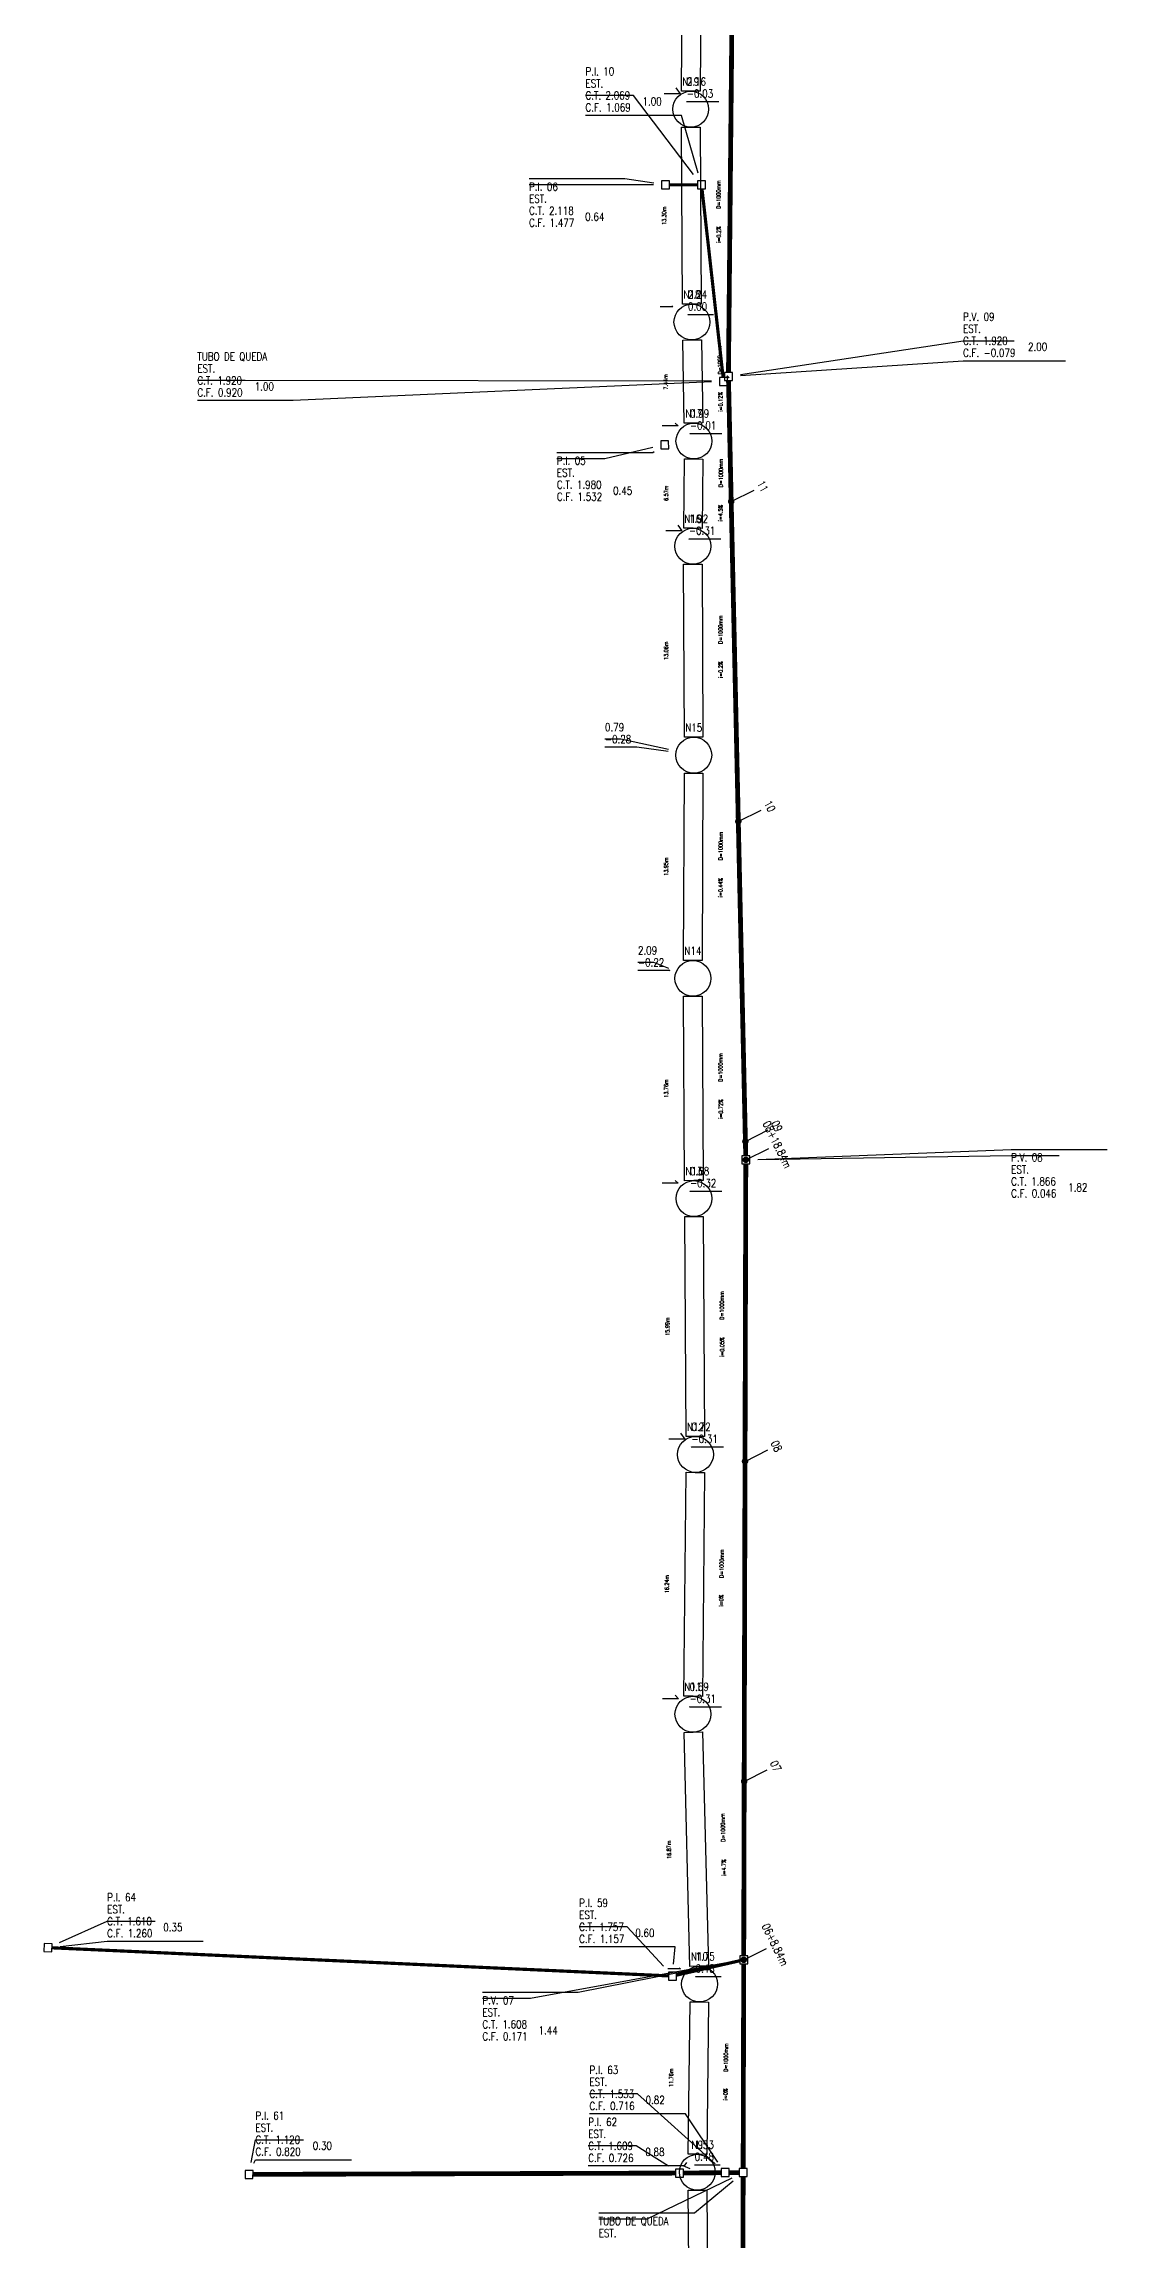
# Model space of a CAD drawing. Extents: x -160 to 364724, y -100 to 7353297.
# Drawn here: x 363985.9 to 364052.3, y 7351852.2 to 7351989.4 of the extents above; entities that cross this region are included whole.
import ezdxf
from ezdxf.enums import TextEntityAlignment as Align

# ---------------------------------------------------------------- set-up
doc = ezdxf.new("R2010")
doc.units = 0
doc.header["$LTSCALE"] = 5
for name, color, linetype in [('PONTOS-AGUA_U', 7, 'Continuous'), ('PONTOS-CAIXAS', 7, 'Continuous'), ('PONTOS-CAIXAS_U', 1, 'Continuous'), ('PS_IND_COMPRIMENTO', 7, 'Continuous'), ('PS_IND_DIAMETRO', 7, 'Continuous'), ('PS_IND_INCLINACAO', 7, 'Continuous'), ('PS_PONTOS_IDENTIFICACAO_LIN', 7, 'Continuous'), ('PS_PONTOS_IDENTIFICACAO_TXT', 7, 'Continuous'), ('T-MARGEM', 7, 'Continuous'), ('TUBO_DE_CONCRETO', 2, 'Continuous'), ('TUBO_PVC', 1, 'Continuous')]:
    doc.layers.add(name, color=color, linetype=linetype)
doc.styles.add('ROMANS', font='ROMANS.shx', dxfattribs={"height": 2})

# ---------------------------------------------------------------- blocks, each defined once
blk = doc.blocks.new('*U682', base_point=(550.698, 290.358))
blk.add_circle((550.698, 290.358), 0.14)
blk = doc.blocks.new('*U681', base_point=(550.698, 290.358))
blk.add_circle((550.698, 290.358), 0.14)
blk = doc.blocks.new('*U680', base_point=(550.698, 290.358))
blk.add_circle((550.698, 290.358), 0.14)
blk = doc.blocks.new('*U679', base_point=(550.698, 290.358))
blk.add_circle((550.698, 290.358), 0.14)
blk = doc.blocks.new('*U670', base_point=(359268.74, 7352488.53))
at = {"linetype": 'Continuous'}
blk.add_lwpolyline([(359268.49, 7352488.28), (359268.99, 7352488.28), (359268.99, 7352488.78), (359268.49, 7352488.78)], close=True, dxfattribs=at)
blk = doc.blocks.new('*U668', base_point=(359268.6, 7352473.35))
at = {"linetype": 'Continuous'}
blk.add_lwpolyline([(359268.35, 7352473.1), (359268.85, 7352473.1), (359268.85, 7352473.6), (359268.35, 7352473.6)], close=True, dxfattribs=at)
blk = doc.blocks.new('*U431', base_point=(359223.19, 7352454.85))
at = {"linetype": 'Continuous'}
blk.add_lwpolyline([(359222.94, 7352454.6), (359223.44, 7352454.6), (359223.44, 7352455.1), (359222.94, 7352455.1)], close=True, dxfattribs=at)
blk = doc.blocks.new('*U430', base_point=(359266.45, 7352472.46))
at = {"linetype": 'Continuous'}
blk.add_lwpolyline([(359266.2, 7352472.21), (359266.7, 7352472.21), (359266.7, 7352472.71), (359266.2, 7352472.71)], close=True, dxfattribs=at)
blk = doc.blocks.new('*U429', base_point=(359265.61, 7352475.52))
at = {"linetype": 'Continuous'}
blk.add_lwpolyline([(359265.36, 7352475.27), (359265.86, 7352475.27), (359265.86, 7352475.77), (359265.36, 7352475.77)], close=True, dxfattribs=at)
blk = doc.blocks.new('*U428', base_point=(359236.67, 7352460.66))
at = {"linetype": 'Continuous'}
blk.add_lwpolyline([(359236.42, 7352460.41), (359236.92, 7352460.41), (359236.92, 7352460.91), (359236.42, 7352460.91)], close=True, dxfattribs=at)
blk = doc.blocks.new('*U229', base_point=(359269.41, 7352485.89))
at = {"linetype": 'Continuous'}
blk.add_lwpolyline([(359269.16, 7352485.64), (359269.66, 7352485.64), (359269.66, 7352486.14), (359269.16, 7352486.14)], close=True, dxfattribs=at)
blk = doc.blocks.new('*U689', base_point=(550.698, 290.358))
blk.add_circle((550.698, 290.358), 0.14)
blk = doc.blocks.new('*U688', base_point=(550.698, 290.358))
blk.add_circle((550.698, 290.358), 0.14)
blk = doc.blocks.new('*U687', base_point=(550.698, 290.358))
blk.add_circle((550.698, 290.358), 0.14)
blk = doc.blocks.new('*U686', base_point=(550.698, 290.358))
blk.add_circle((550.698, 290.358), 0.14)
blk = doc.blocks.new('*U685', base_point=(550.698, 290.358))
blk.add_circle((550.698, 290.358), 0.14)
blk = doc.blocks.new('*U684', base_point=(550.698, 290.358))
blk.add_circle((550.698, 290.358), 0.14)
blk = doc.blocks.new('*U683', base_point=(550.698, 290.358))
blk.add_circle((550.698, 290.358), 0.14)
blk = doc.blocks.new('*U317', base_point=(359269.99, 7352588.04))
at = {"linetype": 'Continuous'}
blk.add_lwpolyline([(359269.74, 7352587.79), (359270.24, 7352587.79), (359270.24, 7352588.29), (359269.74, 7352588.29)], close=True, dxfattribs=at)
blk = doc.blocks.new('*U316', base_point=(359265.52, 7352597.68))
at = {"linetype": 'Continuous'}
blk.add_lwpolyline([(359265.27, 7352597.43), (359265.77, 7352597.43), (359265.77, 7352597.93), (359265.27, 7352597.93)], close=True, dxfattribs=at)
blk = doc.blocks.new('*U254', base_point=(359257.41, 7352593))
at = {"linetype": 'Continuous'}
blk.add_lwpolyline([(359257.16, 7352592.75), (359257.66, 7352592.75), (359257.66, 7352593.25), (359257.16, 7352593.25)], close=True, dxfattribs=at)
blk = doc.blocks.new('*U253', base_point=(359261.73, 7352576.96))
at = {"linetype": 'Continuous'}
blk.add_lwpolyline([(359261.48, 7352576.71), (359261.98, 7352576.71), (359261.98, 7352577.21), (359261.48, 7352577.21)], close=True, dxfattribs=at)
blk = doc.blocks.new('*U234', base_point=(359269.88, 7352588.01))
at = {"linetype": 'Continuous'}
blk.add_lwpolyline([(359269.63, 7352587.76), (359270.13, 7352587.76), (359270.13, 7352588.26), (359269.63, 7352588.26)], close=True, dxfattribs=at)
blk = doc.blocks.new('*U230', base_point=(359264.35, 7352528.9))
at = {"linetype": 'Continuous'}
blk.add_lwpolyline([(359264.1, 7352528.65), (359264.6, 7352528.65), (359264.6, 7352529.15), (359264.1, 7352529.15)], close=True, dxfattribs=at)
blk = doc.blocks.new('*U272')
at = {"layer": 'T-MARGEM'}
blk.add_line((0, 0), (0, 0.2), dxfattribs=at)
at = {"layer": 'T-MARGEM', "const_width": 0.025, "flags": 128}
blk.add_lwpolyline([(-0.013, 0, 1), (0.013, 0, 1)], format="xyb", close=True, dxfattribs=at)
blk = doc.blocks.new('*U271')
at = {"layer": 'T-MARGEM'}
blk.add_line((0, 0), (0, 0.2), dxfattribs=at)
at = {"layer": 'T-MARGEM', "const_width": 0.025, "flags": 128}
blk.add_lwpolyline([(-0.013, 0, 1), (0.013, 0, 1)], format="xyb", close=True, dxfattribs=at)
blk = doc.blocks.new('*U270')
at = {"layer": 'T-MARGEM'}
blk.add_line((0, 0), (0, 0.2), dxfattribs=at)
at = {"layer": 'T-MARGEM', "const_width": 0.025, "flags": 128}
blk.add_lwpolyline([(-0.013, 0, 1), (0.013, 0, 1)], format="xyb", close=True, dxfattribs=at)
blk = doc.blocks.new('*U269')
at = {"layer": 'T-MARGEM'}
blk.add_line((0, 0), (0, 0.2), dxfattribs=at)
at = {"layer": 'T-MARGEM', "const_width": 0.025, "flags": 128}
blk.add_lwpolyline([(-0.013, 0, 1), (0.013, 0, 1)], format="xyb", close=True, dxfattribs=at)
blk = doc.blocks.new('*U268')
at = {"layer": 'T-MARGEM'}
blk.add_line((0, 0), (0, 0.2), dxfattribs=at)
at = {"layer": 'T-MARGEM', "const_width": 0.025, "flags": 128}
blk.add_lwpolyline([(-0.013, 0, 1), (0.013, 0, 1)], format="xyb", close=True, dxfattribs=at)
blk = doc.blocks.new('*U267')
at = {"layer": 'T-MARGEM'}
blk.add_line((0, 0), (0, 0.2), dxfattribs=at)
at = {"layer": 'T-MARGEM', "const_width": 0.025, "flags": 128}
blk.add_lwpolyline([(-0.013, 0, 1), (0.013, 0, 1)], format="xyb", close=True, dxfattribs=at)
blk = doc.blocks.new('*U266')
at = {"layer": 'T-MARGEM'}
blk.add_line((0, 0), (0, 0.2), dxfattribs=at)
at = {"layer": 'T-MARGEM', "const_width": 0.025, "flags": 128}
blk.add_lwpolyline([(-0.013, 0, 1), (0.013, 0, 1)], format="xyb", close=True, dxfattribs=at)

msp = doc.modelspace()

# ---------------------------------------------------------------- linework, layer by layer
at = {"layer": 'PS_PONTOS_IDENTIFICACAO_LIN', "linetype": 'Continuous'}
for points in [[(364026.484, 7351981.268), (364022.722, 7351986.206), (364019.722, 7351986.206)], [(364025.38, 7351986.675), (364025.641, 7351986.299), (364024.641, 7351986.299)], [(364026.767, 7351981.349), (364025.722, 7351984.956), (364019.722, 7351984.956)], [(364026.074, 7351985.789), (364026.061, 7351985.814), (364028.061, 7351985.814)], [(364023.988, 7351980.73), (364022.193, 7351981), (364016.193, 7351981)], [(364023.982, 7351980.619), (364019.193, 7351980.625), (364016.193, 7351980.625)], [(364025.115, 7351973.058), (364025.19, 7351972.997), (364024.39, 7351972.997)], [(364026.144, 7351972.485), (364026.129, 7351972.512), (364027.729, 7351972.512)], [(364029.405, 7351968.756), (364043.33, 7351970.869), (364046.53, 7351970.869)], [(364029.41, 7351968.692), (364043.33, 7351969.619), (364049.73, 7351969.619)], [(364027.607, 7351968.335), (363998.452, 7351968.388), (363995.452, 7351968.388)], [(364027.607, 7351968.3), (364001.452, 7351967.138), (363995.452, 7351967.138)], [(364025.338, 7351965.73), (364025.515, 7351965.558), (364024.515, 7351965.558)], [(364023.943, 7351964.196), (364020.935, 7351963.499), (364017.935, 7351963.499)], [(364026.269, 7351965.046), (364026.254, 7351965.073), (364028.254, 7351965.073)], [(364024.015, 7351963.927), (364023.935, 7351963.874), (364017.935, 7351963.874)], [(364025.494, 7351959.35), (364025.753, 7351958.986), (364024.753, 7351958.986)], [(364026.205, 7351958.476), (364026.192, 7351958.501), (364028.192, 7351958.501)], [(364024.911, 7351945.317), (364021.937, 7351945.966), (364020.937, 7351945.966)], [(364024.889, 7351945.195), (364022.937, 7351945.466), (364020.937, 7351945.466)], [(364024.937, 7351931.633), (364024.003, 7351932.015), (364023.003, 7351932.015)], [(364024.905, 7351931.549), (364025.003, 7351931.515), (364023.003, 7351931.515)], [(364030.497, 7351919.709), (364046.34, 7351920.332), (364052.34, 7351920.332)], [(364030.497, 7351919.692), (364046.34, 7351919.957), (364049.34, 7351919.957)], [(364025.34, 7351918.384), (364025.517, 7351918.212), (364024.517, 7351918.212)], [(364026.271, 7351917.7), (364026.256, 7351917.727), (364028.256, 7351917.727)], [(364025.666, 7351902.59), (364025.926, 7351902.22), (364024.926, 7351902.22)], [(364026.366, 7351901.708), (364026.351, 7351901.735), (364028.351, 7351901.735)], [(364025.331, 7351886.211), (364025.543, 7351885.984), (364024.543, 7351885.984)], [(364026.238, 7351885.488), (364026.233, 7351885.499), (364028.233, 7351885.499)], [(363986.828, 7351870.759), (363989.812, 7351872.088), (363992.812, 7351872.088)], [(363986.865, 7351870.522), (363989.812, 7351870.838), (363995.812, 7351870.838)], [(364024.591, 7351869.283), (364022.326, 7351871.736), (364019.326, 7351871.736)], [(364028.875, 7351869.545), (364016.275, 7351867.271), (364013.275, 7351867.271)], [(364028.876, 7351869.534), (364019.275, 7351867.646), (364013.275, 7351867.646)], [(364025.229, 7351869.413), (364025.326, 7351870.486), (364019.326, 7351870.486)], [(364025.59, 7351869.183), (364025.665, 7351869.122), (364024.865, 7351869.122)], [(364026.619, 7351868.61), (364026.604, 7351868.637), (364028.204, 7351868.637)], [(364027.834, 7351856.936), (364022.971, 7351861.297), (364019.971, 7351861.297)], [(364028.006, 7351857.042), (364025.971, 7351860.047), (364019.971, 7351860.047)], [(363998.822, 7351857.011), (363999.085, 7351858.438), (364002.085, 7351858.438)], [(363998.993, 7351856.976), (363999.085, 7351857.188), (364005.085, 7351857.188)], [(364024.923, 7351856.775), (364022.896, 7351858.046), (364019.896, 7351858.046)], [(364026.045, 7351857.017), (364025.896, 7351856.796), (364019.896, 7351856.796)], [(364028.881, 7351856.041), (364023.548, 7351853.476), (364020.548, 7351853.476)], [(364028.948, 7351855.849), (364026.548, 7351853.851), (364020.548, 7351853.851)], [(364026.259, 7351856.61), (364025.833, 7351856.8), (364025.033, 7351856.8)], [(364026.548, 7351856.877), (364026.548, 7351856.875), (364028.148, 7351856.875)]]:
    msp.add_lwpolyline(points, dxfattribs=at)
at = {"layer": 'TUBO_DE_CONCRETO'}
for points in [[(364026.312, 7351986.464), (364025.732, 7351986.468), (364025.84, 7352001.103), (364026.42, 7352001.099), (364027, 7352001.095), (364026.892, 7351986.46)], [(364026.371, 7351973.162), (364025.791, 7351973.159), (364025.73, 7351984.222), (364026.31, 7351984.225), (364026.89, 7351984.228), (364026.951, 7351973.165)], [(364026.483, 7351965.723), (364025.903, 7351965.713), (364025.816, 7351970.914), (364026.396, 7351970.923), (364026.976, 7351970.933), (364027.063, 7351965.732)], [(364026.446, 7351959.151), (364025.866, 7351959.157), (364025.91, 7351963.49), (364026.49, 7351963.484), (364027.07, 7351963.478), (364027.026, 7351959.145)], [(364026.488, 7351946.091), (364025.908, 7351946.089), (364025.86, 7351956.909), (364026.44, 7351956.912), (364027.02, 7351956.914), (364027.068, 7351946.094)], [(364026.44, 7351932.14), (364025.86, 7351932.143), (364025.908, 7351943.854), (364026.488, 7351943.852), (364027.068, 7351943.849), (364027.02, 7351932.138)], [(364026.498, 7351918.377), (364025.918, 7351918.374), (364025.861, 7351929.898), (364026.441, 7351929.901), (364027.021, 7351929.904), (364027.078, 7351918.38)], [(364026.592, 7351902.385), (364026.012, 7351902.382), (364025.931, 7351916.134), (364026.51, 7351916.138), (364027.09, 7351916.141), (364027.172, 7351902.389)], [(364026.449, 7351886.149), (364025.869, 7351886.155), (364026.008, 7351900.152), (364026.588, 7351900.146), (364027.168, 7351900.14), (364027.029, 7351886.143)], [(364026.824, 7351869.286), (364026.245, 7351869.272), (364025.885, 7351883.896), (364026.465, 7351883.911), (364027.045, 7351883.925), (364027.404, 7351869.301)], [(364026.728, 7351857.525), (364026.148, 7351857.532), (364026.259, 7351867.055), (364026.839, 7351867.048), (364027.419, 7351867.041), (364027.308, 7351857.518)], [(364026.843, 7351841.408), (364026.263, 7351841.403), (364026.144, 7351855.281), (364026.724, 7351855.286), (364027.304, 7351855.291), (364027.423, 7351841.413)]]:
    msp.add_lwpolyline(points, close=True, dxfattribs=at)
at = {"layer": 'TUBO_PVC'}
for points, const_width in [([(364028.663, 7351968.893), (364028.986, 7352001.904)], 0.3), ([(364024.982, 7351980.618), (364026.729, 7351980.618)], 0.2), ([(364027.007, 7351980.368), (364028.329, 7351968.584)], 0.2), ([(364028.603, 7351968.584), (364028.661, 7351968.643)], 0.2), ([(364029.742, 7351919.929), (364028.666, 7351968.393)], 0.3), ([(364029.617, 7351869.929), (364029.747, 7351919.429)], 0.3), ([(363986.366, 7351870.431), (364024.911, 7351868.677)], 0.2), ([(364025.411, 7351868.722), (364029.367, 7351869.622)], 0.2), ([(364029.616, 7351869.429), (364029.582, 7351856.628)], 0.3), ([(363998.935, 7351856.27), (364025.346, 7351856.351)], 0.3), ([(364025.846, 7351856.354), (364028.206, 7351856.375)], 0.3), ([(364028.706, 7351856.378), (364029.332, 7351856.378)], 0.3), ([(364029.581, 7351856.128), (364029.553, 7351845.18)], 0.3)]:
    msp.add_lwpolyline(points, dxfattribs=dict(at, const_width=const_width))

# ---------------------------------------------------------------- block references
at = {"layer": 'PONTOS-AGUA_U', "xscale": 8, "yscale": 8, "zscale": 8}
for name, p in [('*U689', (364026.304, 7351985.344)), ('*U688', (364026.377, 7351972.042)), ('*U687', (364026.502, 7351964.603)), ('*U686', (364026.435, 7351958.031)), ('*U685', (364026.493, 7351944.971)), ('*U684', (364026.436, 7351931.02)), ('*U683', (364026.504, 7351917.257)), ('*U682', (364026.599, 7351901.265)), ('*U681', (364026.438, 7351885.029)), ('*U680', (364026.852, 7351868.167)), ('*U679', (364026.715, 7351856.405))]:
    msp.add_blockref(name, p, dxfattribs=at)
at = {"layer": 'PONTOS-CAIXAS'}
for name, p, rotation in [('*U254', (364024.732, 7351980.618), 359.4165887466369), ('*U316', (364026.979, 7351980.618), 359.4397851407387), ('*U253', (364024.679, 7351964.367), 1.271433907388922), ('*U230', (364029.747, 7351919.679), 359.8501881575868), ('*U431', (363986.116, 7351870.442), 177.5545230747634), ('*U229', (364029.617, 7351869.679), 90), ('*U428', (363998.685, 7351856.269), 359.2582252400994), ('*U429', (364025.596, 7351856.352), 270)]:
    msp.add_blockref(name, p, dxfattribs=dict(at, rotation=rotation))
for name, p in [('*U317', (364028.357, 7351968.334)), ('*U234', (364028.661, 7351968.643)), ('*U670', (364025.161, 7351868.665)), ('*U430', (364028.456, 7351856.378)), ('*U668', (364029.582, 7351856.378))]:
    msp.add_blockref(name, p, dxfattribs=at)
at = {"layer": 'PONTOS-CAIXAS_U', "xscale": 7.999999999999997, "yscale": 7.999999999999997, "zscale": 7.999999999999997, "rotation": 296.3702818064322}
for name, p in [('*U272', (364028.834, 7351960.825)), ('*U271', (364029.278, 7351940.83)), ('*U270', (364029.722, 7351920.834)), ('*U269', (364029.747, 7351919.679)), ('*U269', (364029.747, 7351919.679)), ('*U268', (364029.698, 7351900.835)), ('*U267', (364029.646, 7351880.835)), ('*U266', (364029.617, 7351869.679))]:
    msp.add_blockref(name, p, dxfattribs=at)

# ---------------------------------------------------------------- texts
at = {"layer": 'PS_IND_COMPRIMENTO', "style": 'ROMANS', "width": 0.8}
for s, rotation, p in [('13.30m', 90.31443, (364024.635, 7351978.684)), ('7.44m', 90.96267, (364024.735, 7351968.294)), ('6.57m', 89.4159, (364024.763, 7351961.335)), ('13.06m', 90.25445, (364024.759, 7351951.494)), ('13.95m', 89.76591, (364024.759, 7351938.003)), ('13.76m', 90.28308, (364024.765, 7351924.131)), ('15.99m', 90.34036, (364024.846, 7351909.251)), ('16.24m', 89.43186, (364024.813, 7351893.164)), ('16.87m', 91.40646, (364024.94, 7351876.557)), ('11.76m', 89.33267, (364025.078, 7351862.306))]:
    msp.add_text(s, height=0.25, rotation=rotation, dxfattribs=at).set_placement(p, align=Align.MIDDLE_CENTER)
at = {"layer": 'PS_IND_DIAMETRO', "style": 'ROMANS', "width": 0.8}
for rotation, p in [(90.31443, (364028.038, 7351980.003)), (90.96267, (364028.122, 7351969.651)), (89.4159, (364028.187, 7351962.6)), (90.25445, (364028.163, 7351952.809)), (89.76591, (364028.175, 7351939.289)), (90.28308, (364028.168, 7351925.447)), (90.34036, (364028.249, 7351910.572)), (89.43186, (364028.236, 7351894.431)), (91.40646, (364028.317, 7351877.94)), (89.33267, (364028.503, 7351863.567))]:
    msp.add_text('D=1000mm', height=0.25, rotation=rotation, dxfattribs=at).set_placement(p, align=Align.MIDDLE_CENTER)
at = {"layer": 'PS_IND_INCLINACAO', "style": 'ROMANS', "width": 0.8}
for s, rotation, p in [('i=0.2%', 90.31443, (364028.052, 7351977.503)), ('i=0.12%', 90.96267, (364028.166, 7351967.052)), ('i=4.5%', 89.4159, (364028.161, 7351960.1)), ('i=0.2%', 90.25445, (364028.174, 7351950.309)), ('i=0.44%', 89.76591, (364028.164, 7351936.689)), ('i=0.72%', 90.28308, (364028.181, 7351922.847)), ('i=0.05%', 90.34036, (364028.264, 7351907.972)), ('i=0%', 89.43186, (364028.213, 7351892.131)), ('i=4.7%', 91.40646, (364028.379, 7351875.441)), ('i=0%', 89.33267, (364028.477, 7351861.267))]:
    msp.add_text(s, height=0.25, rotation=rotation, dxfattribs=at).set_placement(p, align=Align.MIDDLE_CENTER)
at = {"layer": 'PS_PONTOS_IDENTIFICACAO_TXT', "style": 'ROMANS', "width": 0.8}
for s, p in [('P.I. 10', (364019.722, 7351987.456)), ('C.T. 2.069', (364019.722, 7351985.956)), ('EST. ', (364019.722, 7351986.706)), ('1.00', (364023.288, 7351985.581)), ('2.16', (364026.061, 7351986.814)), ('-0.03', (364026.061, 7351986.064)), ('C.F. 1.069', (364019.722, 7351985.206)), ('P.I. 06', (364016.193, 7351980.25)), ('C.T. 2.118', (364016.193, 7351978.75)), ('EST. ', (364016.193, 7351979.5)), ('C.F. 1.477', (364016.193, 7351978)), ('0.64', (364019.703, 7351978.375)), ('2.24', (364026.129, 7351973.512)), ('0.00', (364026.129, 7351972.762)), ('P.V. 09', (364043.33, 7351972.119)), ('C.T. 1.920', (364043.33, 7351970.619)), ('EST. ', (364043.33, 7351971.369)), ('TUBO DE QUEDA', (363995.452, 7351969.638)), ('C.F. -0.079', (364043.33, 7351969.869)), ('2.00', (364047.392, 7351970.244)), ('C.T. 1.920', (363995.452, 7351968.138)), ('EST. ', (363995.452, 7351968.888)), ('1.00', (363999.038, 7351967.763)), ('C.F. 0.920', (363995.452, 7351967.388)), ('0.99', (364026.254, 7351966.073)), ('-0.01', (364026.254, 7351965.323)), ('P.I. 05', (364017.935, 7351963.124)), ('EST. ', (364017.935, 7351962.374)), ('C.T. 1.980', (364017.935, 7351961.624)), ('C.F. 1.532', (364017.935, 7351960.874)), ('0.45', (364021.445, 7351961.249)), ('1.92', (364026.192, 7351959.501)), ('-0.31', (364026.192, 7351958.751)), ('0.79', (364020.937, 7351946.466)), ('-0.28', (364020.937, 7351945.716)), ('2.09', (364023.003, 7351932.515)), ('-0.22', (364023.003, 7351931.765)), ('0.68', (364026.256, 7351918.727)), ('P.V. 08', (364046.34, 7351919.582)), ('EST. ', (364046.34, 7351918.832)), ('-0.32', (364026.256, 7351917.977)), ('C.T. 1.866', (364046.34, 7351918.082)), ('C.F. 0.046', (364046.34, 7351917.332)), ('1.82', (364049.907, 7351917.707)), ('0.72', (364026.351, 7351902.735)), ('-0.31', (364026.351, 7351901.985)), ('0.69', (364026.233, 7351886.499)), ('-0.31', (364026.233, 7351885.749)), ('P.I. 64', (363989.812, 7351873.338)), ('P.I. 59', (364019.326, 7351872.986)), ('C.T. 1.610', (363989.812, 7351871.838)), ('EST. ', (363989.812, 7351872.588)), ('EST. ', (364019.326, 7351872.236)), ('C.F. 1.260', (363989.812, 7351871.088)), ('0.35', (363993.321, 7351871.463)), ('C.T. 1.757', (364019.326, 7351871.486)), ('C.F. 1.157', (364019.326, 7351870.736)), ('0.60', (364022.836, 7351871.111)), ('0.48', (364026.604, 7351868.887)), ('1.75', (364026.604, 7351869.637)), ('P.V. 07', (364013.275, 7351866.896)), ('EST. ', (364013.275, 7351866.146)), ('C.T. 1.608', (364013.275, 7351865.396)), ('1.44', (364016.785, 7351865.021)), ('C.F. 0.171', (364013.275, 7351864.646)), ('P.I. 63', (364019.971, 7351862.547)), ('C.T. 1.533', (364019.971, 7351861.047)), ('EST. ', (364019.971, 7351861.797)), ('0.82', (364023.48, 7351860.672)), ('P.I. 61', (363999.085, 7351859.688)), ('P.I. 62', (364019.896, 7351859.296)), ('C.F. 0.716', (364019.971, 7351860.297)), ('C.T. 1.120', (363999.085, 7351858.188)), ('EST. ', (363999.085, 7351858.938)), ('EST. ', (364019.896, 7351858.546)), ('1.53', (364026.548, 7351857.875)), ('C.F. 0.820', (363999.085, 7351857.438)), ('0.30', (364002.671, 7351857.813)), ('C.T. 1.609', (364019.896, 7351857.796)), ('C.F. 0.726', (364019.896, 7351857.046)), ('0.88', (364023.463, 7351857.421)), ('0.48', (364026.548, 7351857.125)), ('TUBO DE QUEDA', (364020.548, 7351853.101)), ('EST. ', (364020.548, 7351852.351))]:
    msp.add_text(s, height=0.5, dxfattribs=at).set_placement(p)
for s, p in [('N19', (364026.304, 7351986.814)), ('N18', (364026.377, 7351973.512)), ('N17', (364026.502, 7351966.073)), ('N16', (364026.435, 7351959.501)), ('N15', (364026.493, 7351946.441)), ('N14', (364026.436, 7351932.49)), ('N13', (364026.504, 7351918.727)), ('N12', (364026.599, 7351902.735)), ('N11', (364026.438, 7351886.499)), ('N10', (364026.852, 7351869.637)), ('N9', (364026.715, 7351857.875))]:
    msp.add_text(s, height=0.5, dxfattribs=at).set_placement(p, align=Align.CENTER)
for s, p in [('11', (364030.581, 7351961.666)), ('10', (364031.025, 7351941.67)), ('08+18.84m', (364031.494, 7351920.52)), ('08+18.84m', (364031.494, 7351920.52)), ('09', (364031.469, 7351921.675)), ('08', (364031.445, 7351901.676)), ('07', (364031.393, 7351881.676)), ('06+8.84m', (364031.364, 7351870.52))]:
    msp.add_text(s, height=0.5, rotation=296.37028, dxfattribs=at).set_placement(p, align=Align.CENTER)

doc.saveas('drawing.dxf')
